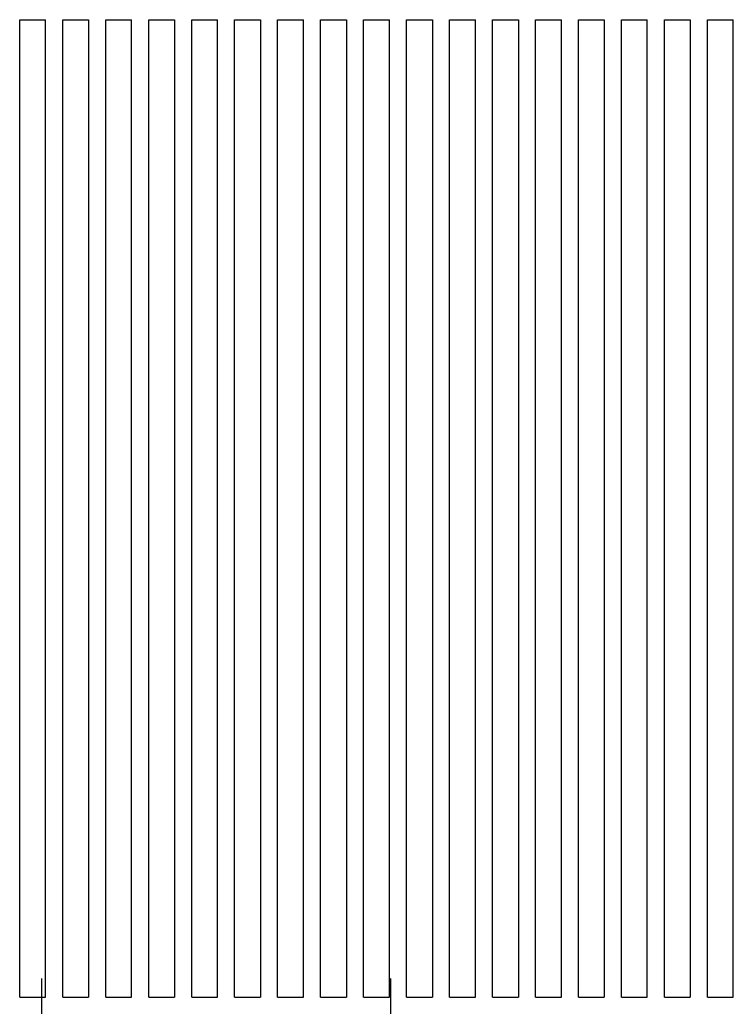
# Model space of a CAD drawing. Extents: x 49189 to 130763, y 0 to 27754.
# Drawn here: x 99673 to 102163, y 21275 to 24720 of the extents above; entities that cross this region are included whole.
import ezdxf

# ---------------------------------------------------------------- set-up
doc = ezdxf.new("R2010")
doc.units = 0
doc.header["$LTSCALE"] = 100
doc.header["$MEASUREMENT"] = 0
doc.linetypes.add('Z', pattern=[22.5, 20, -1, 0.5, -1])
doc.layers.add('2', color=2, linetype='CONTINUOUS')
doc.layers.add('4', color=1, linetype='Z')

msp = doc.modelspace()

# ---------------------------------------------------------------- linework, layer by layer
at = {"layer": '2', "color": 0}
for p, q in [((99673.5, 21309.9), (99673.5, 24719.9)), ((99673.5, 24719.9), (99763.5, 24719.9)), ((99763.5, 21309.9), (99763.5, 24719.9)), ((99823.5, 24719.9), (99913.5, 24719.9)), ((99823.5, 21309.9), (99823.5, 24719.9)), ((99913.5, 24719.9), (99913.5, 21309.9)), ((99973.5, 21309.9), (99973.5, 24719.9)), ((99973.5, 24719.9), (100063.5, 24719.9)), ((100063.5, 21309.9), (100063.5, 24719.9)), ((100123.5, 21309.9), (100123.5, 24719.9)), ((100123.5, 24719.9), (100213.5, 24719.9)), ((100213.5, 24719.9), (100213.5, 21309.9)), ((100273.5, 21309.9), (100273.5, 24719.9)), ((100273.5, 24719.9), (100363.5, 24719.9)), ((100363.5, 21309.9), (100363.5, 24719.9)), ((100423.5, 21309.9), (100423.5, 24719.9)), ((100423.5, 24719.9), (100513.5, 24719.9)), ((100513.5, 24719.9), (100513.5, 21309.9)), ((100573.5, 21309.9), (100573.5, 24719.9)), ((100573.5, 24719.9), (100663.5, 24719.9)), ((100663.5, 21309.9), (100663.5, 24719.9)), ((100723.5, 21309.9), (100723.5, 24719.9)), ((100723.5, 24719.9), (100813.5, 24719.9)), ((100813.5, 24719.9), (100813.5, 21309.9)), ((100873.5, 21309.9), (100873.5, 24719.9)), ((100873.5, 24719.9), (100963.5, 24719.9)), ((100963.5, 21309.9), (100963.5, 24719.9)), ((101023.5, 21309.9), (101023.5, 24719.9)), ((101023.5, 24719.9), (101113.5, 24719.9)), ((101113.5, 24719.9), (101113.5, 21309.9)), ((101173.5, 21309.9), (101173.5, 24719.9)), ((101173.5, 24719.9), (101263.5, 24719.9)), ((101263.5, 21309.9), (101263.5, 24719.9)), ((101323.5, 21309.9), (101323.5, 24719.9)), ((101323.5, 24719.9), (101413.5, 24719.9)), ((101413.5, 24719.9), (101413.5, 21309.9)), ((101473.5, 21309.9), (101473.5, 24719.9)), ((101473.5, 24719.9), (101563.5, 24719.9)), ((101563.5, 21309.9), (101563.5, 24719.9)), ((101623.5, 21309.9), (101623.5, 24719.9)), ((101623.5, 24719.9), (101713.5, 24719.9)), ((101713.5, 24719.9), (101713.5, 21309.9)), ((101773.5, 21309.9), (101773.5, 24719.9)), ((101773.5, 24719.9), (101863.5, 24719.9)), ((101863.5, 21309.9), (101863.5, 24719.9)), ((101923.5, 21309.9), (101923.5, 24719.9)), ((101923.5, 24719.9), (102013.5, 24719.9)), ((102013.5, 24719.9), (102013.5, 21309.9)), ((102073.5, 21309.9), (102073.5, 24719.9)), ((102073.5, 24719.9), (102163.5, 24719.9)), ((102163.5, 21309.9), (102163.5, 24719.9)), ((99673.5, 21309.9), (99763.5, 21309.9)), ((99823.5, 21309.9), (99913.5, 21309.9)), ((99973.5, 21309.9), (100063.5, 21309.9)), ((100123.5, 21309.9), (100213.5, 21309.9)), ((100273.5, 21309.9), (100363.5, 21309.9)), ((100423.5, 21309.9), (100513.5, 21309.9)), ((100573.5, 21309.9), (100663.5, 21309.9)), ((100723.5, 21309.9), (100813.5, 21309.9)), ((100873.5, 21309.9), (100963.5, 21309.9)), ((101023.5, 21309.9), (101113.5, 21309.9)), ((101173.5, 21309.9), (101263.5, 21309.9)), ((101323.5, 21309.9), (101413.5, 21309.9)), ((101473.5, 21309.9), (101563.5, 21309.9)), ((101623.5, 21309.9), (101713.5, 21309.9)), ((101773.5, 21309.9), (101863.5, 21309.9)), ((101923.5, 21309.9), (102013.5, 21309.9)), ((102073.5, 21309.9), (102163.5, 21309.9))]:
    msp.add_line(p, q, dxfattribs=at)
at = {"layer": '4', "color": 0}
for p, q in [((99749.3, 21374.8), (99749.3, 18889.6)), ((100967.3, 21374.8), (100967.3, 18889.6))]:
    msp.add_line(p, q, dxfattribs=at)

doc.saveas('drawing.dxf')
